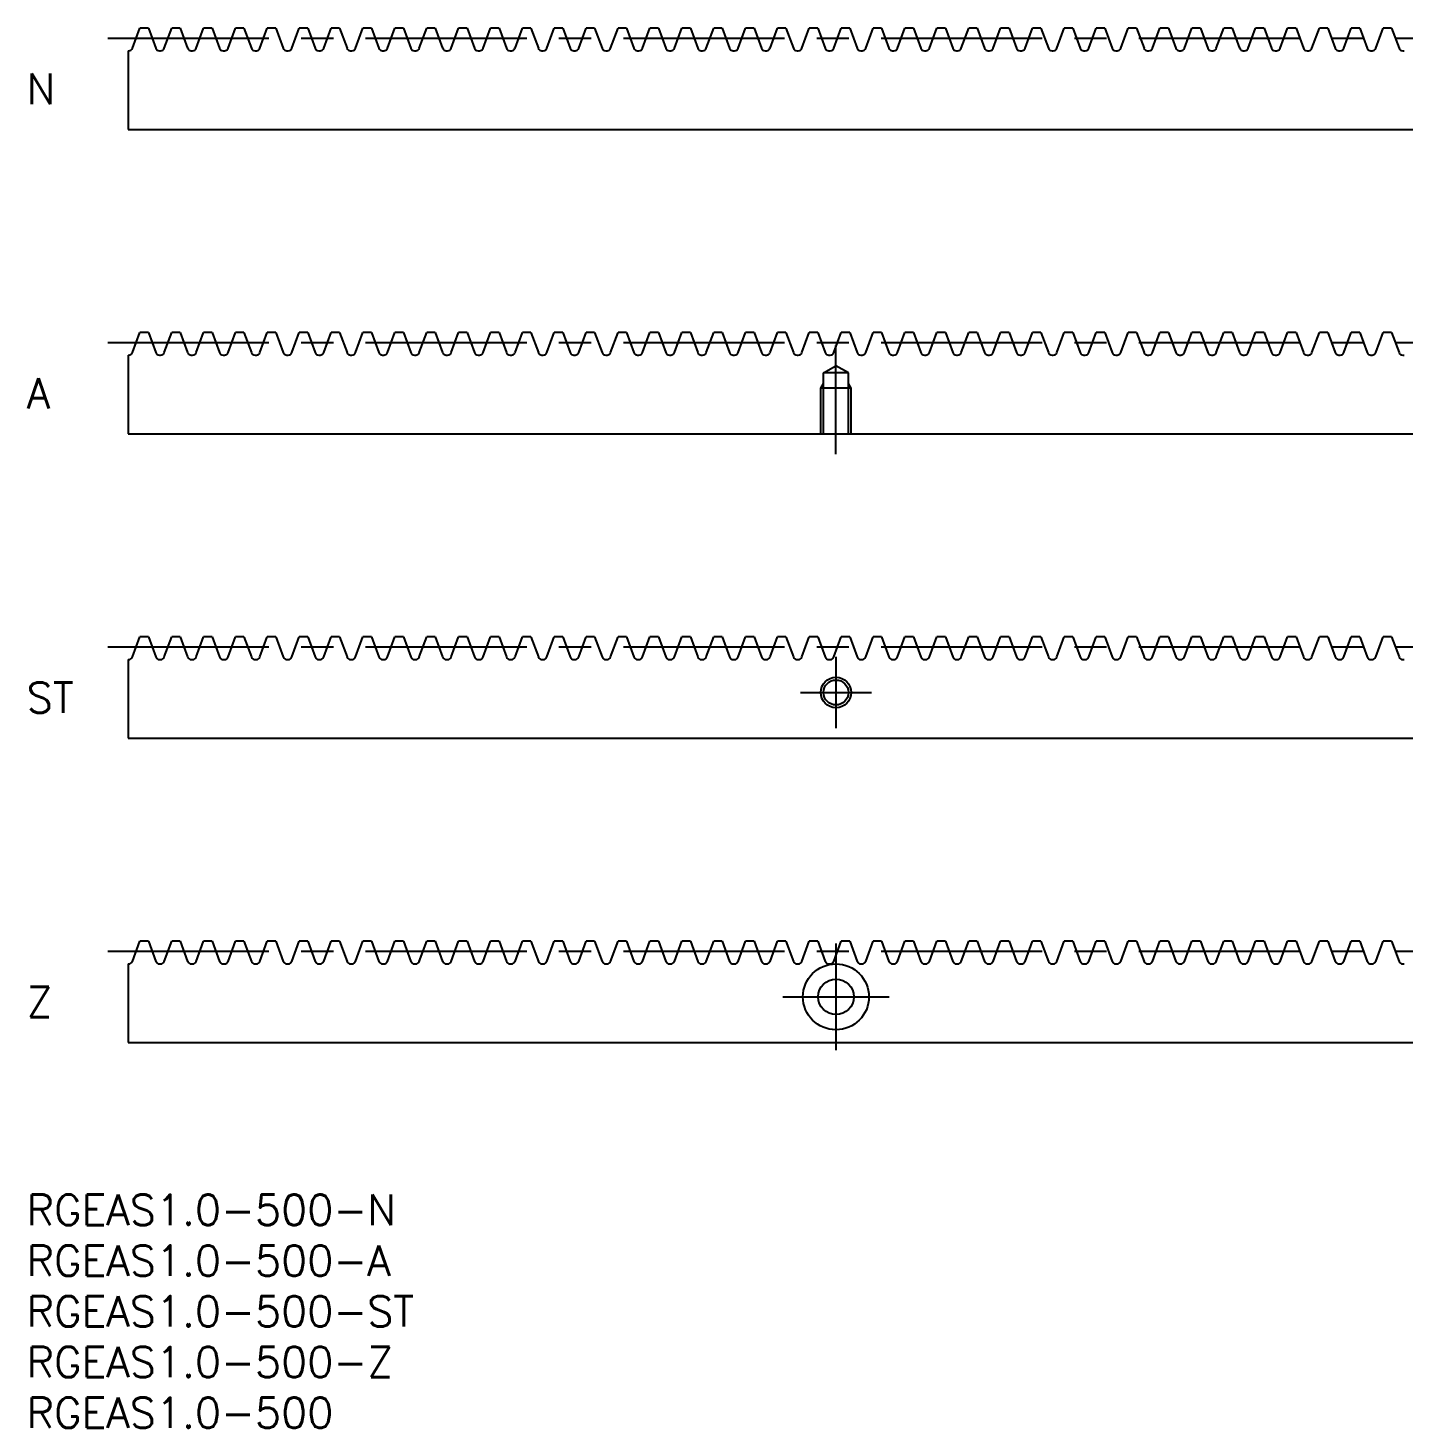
# Model space of a CAD drawing. Extents: x 0 to 537, y -23 to 115.
# Drawn here: x 0.1 to 135.7, y -23 to 115 of the extents above; entities that cross this region are included whole.
import ezdxf

# ---------------------------------------------------------------- set-up
doc = ezdxf.new("R2010")
doc.units = 0
doc.header["$LTSCALE"] = 0.5
doc.linetypes.add('CENTER', pattern=[50.8, 31.75, -6.35, 6.35, -6.35])
doc.linetypes.add('DASHED', pattern=[19.05, 12.7, -6.35])
for name, color, linetype in [('MSM_CENTER', 1, 'CENTER'), ('MSM_CONTINUOUS', 7, 'CONTINUOUS'), ('MSM_DASHED', 4, 'DASHED'), ('MSM_NARROW', 5, 'CONTINUOUS'), ('MSM_PART_NUMBER', 7, 'CONTINUOUS')]:
    doc.layers.add(name, color=color, linetype=linetype)
doc.styles.get("Standard").update_dxf_attribs({"font": 'txt.shx', "height": 3, "bigfont": 'bigfont.shx'})

# ---------------------------------------------------------------- blocks, each defined once
blk = doc.blocks.new('*U2')
at = {"layer": 'MSM_PART_NUMBER'}
blk.add_text('RGEAS1.0-500-N', height=3, dxfattribs=at).set_placement((0, -3))
blk = doc.blocks.new('*U3')
at = {"layer": 'MSM_PART_NUMBER'}
blk.add_text('RGEAS1.0-500-A', height=3, dxfattribs=at).set_placement((0, -8))
blk = doc.blocks.new('*U5')
at = {"layer": 'MSM_PART_NUMBER'}
blk.add_text('Z', height=3, dxfattribs=at).set_placement((0, 17.5))
blk = doc.blocks.new('*U6')
at = {"layer": 'MSM_PART_NUMBER'}
blk.add_text('ST', height=3, dxfattribs=at).set_placement((0, 47.5))
blk = doc.blocks.new('*U7')
at = {"layer": 'MSM_PART_NUMBER'}
blk.add_text('A', height=3, dxfattribs=at).set_placement((0, 77.5))
blk = doc.blocks.new('*U8')
at = {"layer": 'MSM_PART_NUMBER'}
blk.add_text('N', height=3, dxfattribs=at).set_placement((0, 107.5))
blk = doc.blocks.new('*U9')
at = {"layer": 'MSM_PART_NUMBER'}
blk.add_text('RGEAS1.0-500-ST', height=3, dxfattribs=at).set_placement((0, -13))
blk = doc.blocks.new('*U10')
at = {"layer": 'MSM_PART_NUMBER'}
blk.add_text('RGEAS1.0-500-Z', height=3, dxfattribs=at).set_placement((0, -18))
blk = doc.blocks.new('*U11')
at = {"layer": 'MSM_PART_NUMBER'}
blk.add_text('RGEAS1.0-500', height=3, dxfattribs=at).set_placement((0, -23))

msp = doc.modelspace()

# ---------------------------------------------------------------- linework, layer by layer
at = {"layer": 'MSM_CENTER'}
for p, q in [((8, 114), (511.51, 114)), ((8, 84), (511.51, 84)), ((79.75, 73), (79.75, 83.71)), ((8, 54), (511.51, 54)), ((79.75, 53), (79.75, 46)), ((76.25, 49.5), (83.25, 49.5)), ((8, 24), (511.51, 24)), ((79.75, 24.75), (79.75, 14.25)), ((74.51, 19.5), (85, 19.5))]:
    msp.add_line(p, q, dxfattribs=at)
at = {"layer": 'MSM_CONTINUOUS'}
for p, q in [((10.42, 113), (11.15, 115)), ((11.99, 115), (11.15, 115)), ((11.99, 115), (12.72, 113)), ((13.56, 113), (14.29, 115)), ((15.13, 115), (14.29, 115)), ((15.13, 115), (15.86, 113)), ((16.7, 113), (17.43, 115)), ((18.27, 115), (17.43, 115)), ((18.27, 115), (19, 113)), ((19.84, 113), (20.57, 115)), ((21.41, 115), (20.57, 115)), ((21.41, 115), (22.14, 113)), ((22.99, 113), (23.71, 115)), ((24.56, 115), (23.71, 115)), ((24.56, 115), (25.28, 113)), ((26.13, 113), (26.86, 115)), ((27.7, 115), (26.86, 115)), ((27.7, 115), (28.43, 113)), ((29.27, 113), (30, 115)), ((30.84, 115), (30, 115)), ((30.84, 115), (31.57, 113)), ((32.41, 113), (33.14, 115)), ((33.98, 115), (33.14, 115)), ((33.98, 115), (34.71, 113)), ((35.55, 113), (36.28, 115)), ((37.12, 115), (36.28, 115)), ((37.12, 115), (37.85, 113)), ((38.69, 113), (39.42, 115)), ((40.26, 115), (39.42, 115)), ((40.26, 115), (40.99, 113)), ((41.84, 113), (42.56, 115)), ((43.41, 115), (42.56, 115)), ((43.41, 115), (44.13, 113)), ((44.98, 113), (45.7, 115)), ((46.55, 115), (45.7, 115)), ((46.55, 115), (47.28, 113)), ((48.12, 113), (48.85, 115)), ((49.69, 115), (48.85, 115)), ((49.69, 115), (50.42, 113)), ((51.26, 113), (51.99, 115)), ((52.83, 115), (51.99, 115)), ((52.83, 115), (53.56, 113)), ((54.4, 113), (55.13, 115)), ((55.97, 115), (55.13, 115)), ((55.97, 115), (56.7, 113)), ((57.54, 113), (58.27, 115)), ((59.11, 115), (58.27, 115)), ((59.11, 115), (59.84, 113)), ((60.68, 113), (61.41, 115)), ((62.26, 115), (61.41, 115)), ((62.26, 115), (62.98, 113)), ((63.83, 113), (64.55, 115)), ((65.4, 115), (64.55, 115)), ((65.4, 115), (66.13, 113)), ((66.97, 113), (67.7, 115)), ((68.54, 115), (67.7, 115)), ((68.54, 115), (69.27, 113)), ((70.11, 113), (70.84, 115)), ((71.68, 115), (70.84, 115)), ((71.68, 115), (72.41, 113)), ((73.25, 113), (73.98, 115)), ((74.82, 115), (73.98, 115)), ((74.82, 115), (75.55, 113)), ((76.39, 113), (77.12, 115)), ((77.96, 115), (77.12, 115)), ((77.96, 115), (78.69, 113)), ((79.53, 113), (80.26, 115)), ((81.11, 115), (80.26, 115)), ((81.11, 115), (81.83, 113)), ((82.68, 113), (83.4, 115)), ((84.25, 115), (83.4, 115)), ((84.25, 115), (84.97, 113)), ((85.82, 113), (86.55, 115)), ((87.39, 115), (86.55, 115)), ((87.39, 115), (88.12, 113)), ((88.96, 113), (89.69, 115)), ((90.53, 115), (89.69, 115)), ((90.53, 115), (91.26, 113)), ((92.1, 113), (92.83, 115)), ((93.67, 115), (92.83, 115)), ((93.67, 115), (94.4, 113)), ((95.24, 113), (95.97, 115)), ((96.81, 115), (95.97, 115)), ((96.81, 115), (97.54, 113)), ((98.38, 113), (99.11, 115)), ((99.95, 115), (99.11, 115)), ((99.95, 115), (100.68, 113)), ((101.53, 113), (102.25, 115)), ((103.1, 115), (102.25, 115)), ((103.1, 115), (103.82, 113)), ((104.67, 113), (105.4, 115)), ((106.24, 115), (105.4, 115)), ((106.24, 115), (106.97, 113)), ((107.81, 113), (108.54, 115)), ((109.38, 115), (108.54, 115)), ((109.38, 115), (110.11, 113)), ((110.95, 113), (111.68, 115)), ((112.52, 115), (111.68, 115)), ((112.52, 115), (113.25, 113)), ((114.09, 113), (114.82, 115)), ((115.66, 115), (114.82, 115)), ((115.66, 115), (116.39, 113)), ((117.23, 113), (117.96, 115)), ((118.8, 115), (117.96, 115)), ((118.8, 115), (119.53, 113)), ((120.38, 113), (121.1, 115)), ((121.95, 115), (121.1, 115)), ((121.95, 115), (122.67, 113)), ((123.52, 113), (124.24, 115)), ((125.09, 115), (124.24, 115)), ((125.09, 115), (125.82, 113)), ((126.66, 113), (127.39, 115)), ((128.23, 115), (127.39, 115)), ((128.23, 115), (128.96, 113)), ((129.8, 113), (130.53, 115)), ((131.37, 115), (130.53, 115)), ((131.37, 115), (132.1, 113)), ((132.94, 113), (133.67, 115)), ((134.51, 115), (133.67, 115)), ((134.51, 115), (135.24, 113)), ((10, 112.75), (10.06, 112.75)), ((10, 112.75), (10, 105)), ((13.08, 112.75), (13.2, 112.75)), ((16.22, 112.75), (16.35, 112.75)), ((19.36, 112.75), (19.49, 112.75)), ((22.5, 112.75), (22.63, 112.75)), ((25.64, 112.75), (25.77, 112.75)), ((28.78, 112.75), (28.91, 112.75)), ((31.92, 112.75), (32.05, 112.75)), ((35.07, 112.75), (35.19, 112.75)), ((38.21, 112.75), (38.34, 112.75)), ((41.35, 112.75), (41.48, 112.75)), ((44.49, 112.75), (44.62, 112.75)), ((47.63, 112.75), (47.76, 112.75)), ((50.77, 112.75), (50.9, 112.75)), ((53.92, 112.75), (54.04, 112.75)), ((57.06, 112.75), (57.19, 112.75)), ((60.2, 112.75), (60.33, 112.75)), ((63.34, 112.75), (63.47, 112.75)), ((66.48, 112.75), (66.61, 112.75)), ((69.62, 112.75), (69.75, 112.75)), ((72.77, 112.75), (72.89, 112.75)), ((75.91, 112.75), (76.04, 112.75)), ((79.05, 112.75), (79.18, 112.75)), ((82.19, 112.75), (82.32, 112.75)), ((85.33, 112.75), (85.46, 112.75)), ((88.47, 112.75), (88.6, 112.75)), ((91.62, 112.75), (91.74, 112.75)), ((94.76, 112.75), (94.89, 112.75)), ((97.9, 112.75), (98.03, 112.75)), ((101.04, 112.75), (101.17, 112.75)), ((104.18, 112.75), (104.31, 112.75)), ((107.32, 112.75), (107.45, 112.75)), ((110.46, 112.75), (110.59, 112.75)), ((113.61, 112.75), (113.73, 112.75)), ((116.75, 112.75), (116.88, 112.75)), ((119.89, 112.75), (120.02, 112.75)), ((123.03, 112.75), (123.16, 112.75)), ((126.17, 112.75), (126.3, 112.75)), ((129.31, 112.75), (129.44, 112.75)), ((132.46, 112.75), (132.58, 112.75)), ((135.6, 112.75), (135.73, 112.75)), ((10, 105), (509.51, 105)), ((10.42, 83), (11.15, 85)), ((11.99, 85), (11.15, 85)), ((11.99, 85), (12.72, 83)), ((13.56, 83), (14.29, 85)), ((15.13, 85), (14.29, 85)), ((15.13, 85), (15.86, 83)), ((16.7, 83), (17.43, 85)), ((18.27, 85), (17.43, 85)), ((18.27, 85), (19, 83)), ((19.84, 83), (20.57, 85)), ((21.41, 85), (20.57, 85)), ((21.41, 85), (22.14, 83)), ((22.99, 83), (23.71, 85)), ((24.56, 85), (23.71, 85)), ((24.56, 85), (25.28, 83)), ((26.13, 83), (26.86, 85)), ((27.7, 85), (26.86, 85)), ((27.7, 85), (28.43, 83)), ((29.27, 83), (30, 85)), ((30.84, 85), (30, 85)), ((30.84, 85), (31.57, 83)), ((32.41, 83), (33.14, 85)), ((33.98, 85), (33.14, 85)), ((33.98, 85), (34.71, 83)), ((35.55, 83), (36.28, 85)), ((37.12, 85), (36.28, 85)), ((37.12, 85), (37.85, 83)), ((38.69, 83), (39.42, 85)), ((40.26, 85), (39.42, 85)), ((40.26, 85), (40.99, 83)), ((41.84, 83), (42.56, 85)), ((43.41, 85), (42.56, 85)), ((43.41, 85), (44.13, 83)), ((44.98, 83), (45.7, 85)), ((46.55, 85), (45.7, 85)), ((46.55, 85), (47.28, 83)), ((48.12, 83), (48.85, 85)), ((49.69, 85), (48.85, 85)), ((49.69, 85), (50.42, 83)), ((51.26, 83), (51.99, 85)), ((52.83, 85), (51.99, 85)), ((52.83, 85), (53.56, 83)), ((54.4, 83), (55.13, 85)), ((55.97, 85), (55.13, 85)), ((55.97, 85), (56.7, 83)), ((57.54, 83), (58.27, 85)), ((59.11, 85), (58.27, 85)), ((59.11, 85), (59.84, 83)), ((60.68, 83), (61.41, 85)), ((62.26, 85), (61.41, 85)), ((62.26, 85), (62.98, 83)), ((63.83, 83), (64.55, 85)), ((65.4, 85), (64.55, 85)), ((65.4, 85), (66.13, 83)), ((66.97, 83), (67.7, 85)), ((68.54, 85), (67.7, 85)), ((68.54, 85), (69.27, 83)), ((70.11, 83), (70.84, 85)), ((71.68, 85), (70.84, 85)), ((71.68, 85), (72.41, 83)), ((73.25, 83), (73.98, 85)), ((74.82, 85), (73.98, 85)), ((74.82, 85), (75.55, 83)), ((76.39, 83), (77.12, 85)), ((77.96, 85), (77.12, 85)), ((77.96, 85), (78.69, 83)), ((79.53, 83), (80.26, 85)), ((81.11, 85), (80.26, 85)), ((81.11, 85), (81.83, 83)), ((82.68, 83), (83.4, 85)), ((84.25, 85), (83.4, 85)), ((84.25, 85), (84.97, 83)), ((85.82, 83), (86.55, 85)), ((87.39, 85), (86.55, 85)), ((87.39, 85), (88.12, 83)), ((88.96, 83), (89.69, 85)), ((90.53, 85), (89.69, 85)), ((90.53, 85), (91.26, 83)), ((92.1, 83), (92.83, 85)), ((93.67, 85), (92.83, 85)), ((93.67, 85), (94.4, 83)), ((95.24, 83), (95.97, 85)), ((96.81, 85), (95.97, 85)), ((96.81, 85), (97.54, 83)), ((98.38, 83), (99.11, 85)), ((99.95, 85), (99.11, 85)), ((99.95, 85), (100.68, 83)), ((101.53, 83), (102.25, 85)), ((103.1, 85), (102.25, 85)), ((103.1, 85), (103.82, 83)), ((104.67, 83), (105.4, 85)), ((106.24, 85), (105.4, 85)), ((106.24, 85), (106.97, 83)), ((107.81, 83), (108.54, 85)), ((109.38, 85), (108.54, 85)), ((109.38, 85), (110.11, 83)), ((110.95, 83), (111.68, 85)), ((112.52, 85), (111.68, 85)), ((112.52, 85), (113.25, 83)), ((114.09, 83), (114.82, 85)), ((115.66, 85), (114.82, 85)), ((115.66, 85), (116.39, 83)), ((117.23, 83), (117.96, 85)), ((118.8, 85), (117.96, 85)), ((118.8, 85), (119.53, 83)), ((120.38, 83), (121.1, 85)), ((121.95, 85), (121.1, 85)), ((121.95, 85), (122.67, 83)), ((123.52, 83), (124.24, 85)), ((125.09, 85), (124.24, 85)), ((125.09, 85), (125.82, 83)), ((126.66, 83), (127.39, 85)), ((128.23, 85), (127.39, 85)), ((128.23, 85), (128.96, 83)), ((129.8, 83), (130.53, 85)), ((131.37, 85), (130.53, 85)), ((131.37, 85), (132.1, 83)), ((132.94, 83), (133.67, 85)), ((134.51, 85), (133.67, 85)), ((134.51, 85), (135.24, 83)), ((10, 82.75), (10.06, 82.75)), ((10, 82.75), (10, 75)), ((13.08, 82.75), (13.2, 82.75)), ((16.22, 82.75), (16.35, 82.75)), ((19.36, 82.75), (19.49, 82.75)), ((22.5, 82.75), (22.63, 82.75)), ((25.64, 82.75), (25.77, 82.75)), ((28.78, 82.75), (28.91, 82.75)), ((31.92, 82.75), (32.05, 82.75)), ((35.07, 82.75), (35.19, 82.75)), ((38.21, 82.75), (38.34, 82.75)), ((41.35, 82.75), (41.48, 82.75)), ((44.49, 82.75), (44.62, 82.75)), ((47.63, 82.75), (47.76, 82.75)), ((50.77, 82.75), (50.9, 82.75)), ((53.92, 82.75), (54.04, 82.75)), ((57.06, 82.75), (57.19, 82.75)), ((60.2, 82.75), (60.33, 82.75)), ((63.34, 82.75), (63.47, 82.75)), ((66.48, 82.75), (66.61, 82.75)), ((69.62, 82.75), (69.75, 82.75)), ((72.77, 82.75), (72.89, 82.75)), ((75.91, 82.75), (76.04, 82.75)), ((79.05, 82.75), (79.18, 82.75)), ((82.19, 82.75), (82.32, 82.75)), ((85.33, 82.75), (85.46, 82.75)), ((88.47, 82.75), (88.6, 82.75)), ((91.62, 82.75), (91.74, 82.75)), ((94.76, 82.75), (94.89, 82.75)), ((97.9, 82.75), (98.03, 82.75)), ((101.04, 82.75), (101.17, 82.75)), ((104.18, 82.75), (104.31, 82.75)), ((107.32, 82.75), (107.45, 82.75)), ((110.46, 82.75), (110.59, 82.75)), ((113.61, 82.75), (113.73, 82.75)), ((116.75, 82.75), (116.88, 82.75)), ((119.89, 82.75), (120.02, 82.75)), ((123.03, 82.75), (123.16, 82.75)), ((126.17, 82.75), (126.3, 82.75)), ((129.31, 82.75), (129.44, 82.75)), ((132.46, 82.75), (132.58, 82.75)), ((135.6, 82.75), (135.73, 82.75)), ((10, 75), (509.51, 75)), ((10.42, 53), (11.15, 55)), ((11.99, 55), (11.15, 55)), ((11.99, 55), (12.72, 53)), ((13.56, 53), (14.29, 55)), ((15.13, 55), (14.29, 55)), ((15.13, 55), (15.86, 53)), ((16.7, 53), (17.43, 55)), ((18.27, 55), (17.43, 55)), ((18.27, 55), (19, 53)), ((19.84, 53), (20.57, 55)), ((21.41, 55), (20.57, 55)), ((21.41, 55), (22.14, 53)), ((22.99, 53), (23.71, 55)), ((24.56, 55), (23.71, 55)), ((24.56, 55), (25.28, 53)), ((26.13, 53), (26.86, 55)), ((27.7, 55), (26.86, 55)), ((27.7, 55), (28.43, 53)), ((29.27, 53), (30, 55)), ((30.84, 55), (30, 55)), ((30.84, 55), (31.57, 53)), ((32.41, 53), (33.14, 55)), ((33.98, 55), (33.14, 55)), ((33.98, 55), (34.71, 53)), ((35.55, 53), (36.28, 55)), ((37.12, 55), (36.28, 55)), ((37.12, 55), (37.85, 53)), ((38.69, 53), (39.42, 55)), ((40.26, 55), (39.42, 55)), ((40.26, 55), (40.99, 53)), ((41.84, 53), (42.56, 55)), ((43.41, 55), (42.56, 55)), ((43.41, 55), (44.13, 53)), ((44.98, 53), (45.7, 55)), ((46.55, 55), (45.7, 55)), ((46.55, 55), (47.28, 53)), ((48.12, 53), (48.85, 55)), ((49.69, 55), (48.85, 55)), ((49.69, 55), (50.42, 53)), ((51.26, 53), (51.99, 55)), ((52.83, 55), (51.99, 55)), ((52.83, 55), (53.56, 53)), ((54.4, 53), (55.13, 55)), ((55.97, 55), (55.13, 55)), ((55.97, 55), (56.7, 53)), ((57.54, 53), (58.27, 55)), ((59.11, 55), (58.27, 55)), ((59.11, 55), (59.84, 53)), ((60.68, 53), (61.41, 55)), ((62.26, 55), (61.41, 55)), ((62.26, 55), (62.98, 53)), ((63.83, 53), (64.55, 55)), ((65.4, 55), (64.55, 55)), ((65.4, 55), (66.13, 53)), ((66.97, 53), (67.7, 55)), ((68.54, 55), (67.7, 55)), ((68.54, 55), (69.27, 53)), ((70.11, 53), (70.84, 55)), ((71.68, 55), (70.84, 55)), ((71.68, 55), (72.41, 53)), ((73.25, 53), (73.98, 55)), ((74.82, 55), (73.98, 55)), ((74.82, 55), (75.55, 53)), ((76.39, 53), (77.12, 55)), ((77.96, 55), (77.12, 55)), ((77.96, 55), (78.69, 53)), ((79.53, 53), (80.26, 55)), ((81.11, 55), (80.26, 55)), ((81.11, 55), (81.83, 53)), ((82.68, 53), (83.4, 55)), ((84.25, 55), (83.4, 55)), ((84.25, 55), (84.97, 53)), ((85.82, 53), (86.55, 55)), ((87.39, 55), (86.55, 55)), ((87.39, 55), (88.12, 53)), ((88.96, 53), (89.69, 55)), ((90.53, 55), (89.69, 55)), ((90.53, 55), (91.26, 53)), ((92.1, 53), (92.83, 55)), ((93.67, 55), (92.83, 55)), ((93.67, 55), (94.4, 53)), ((95.24, 53), (95.97, 55)), ((96.81, 55), (95.97, 55)), ((96.81, 55), (97.54, 53)), ((98.38, 53), (99.11, 55)), ((99.95, 55), (99.11, 55)), ((99.95, 55), (100.68, 53)), ((101.53, 53), (102.25, 55)), ((103.1, 55), (102.25, 55)), ((103.1, 55), (103.82, 53)), ((104.67, 53), (105.4, 55)), ((106.24, 55), (105.4, 55)), ((106.24, 55), (106.97, 53)), ((107.81, 53), (108.54, 55)), ((109.38, 55), (108.54, 55)), ((109.38, 55), (110.11, 53)), ((110.95, 53), (111.68, 55)), ((112.52, 55), (111.68, 55)), ((112.52, 55), (113.25, 53)), ((114.09, 53), (114.82, 55)), ((115.66, 55), (114.82, 55)), ((115.66, 55), (116.39, 53)), ((117.23, 53), (117.96, 55)), ((118.8, 55), (117.96, 55)), ((118.8, 55), (119.53, 53)), ((120.38, 53), (121.1, 55)), ((121.95, 55), (121.1, 55)), ((121.95, 55), (122.67, 53)), ((123.52, 53), (124.24, 55)), ((125.09, 55), (124.24, 55)), ((125.09, 55), (125.82, 53)), ((126.66, 53), (127.39, 55)), ((128.23, 55), (127.39, 55)), ((128.23, 55), (128.96, 53)), ((129.8, 53), (130.53, 55)), ((131.37, 55), (130.53, 55)), ((131.37, 55), (132.1, 53)), ((132.94, 53), (133.67, 55)), ((134.51, 55), (133.67, 55)), ((134.51, 55), (135.24, 53)), ((10, 52.75), (10.06, 52.75)), ((10, 52.75), (10, 45)), ((13.08, 52.75), (13.2, 52.75)), ((16.22, 52.75), (16.35, 52.75)), ((19.36, 52.75), (19.49, 52.75)), ((22.5, 52.75), (22.63, 52.75)), ((25.64, 52.75), (25.77, 52.75)), ((28.78, 52.75), (28.91, 52.75)), ((31.92, 52.75), (32.05, 52.75)), ((35.07, 52.75), (35.19, 52.75)), ((38.21, 52.75), (38.34, 52.75)), ((41.35, 52.75), (41.48, 52.75)), ((44.49, 52.75), (44.62, 52.75)), ((47.63, 52.75), (47.76, 52.75)), ((50.77, 52.75), (50.9, 52.75)), ((53.92, 52.75), (54.04, 52.75)), ((57.06, 52.75), (57.19, 52.75)), ((60.2, 52.75), (60.33, 52.75)), ((63.34, 52.75), (63.47, 52.75)), ((66.48, 52.75), (66.61, 52.75)), ((69.62, 52.75), (69.75, 52.75)), ((72.77, 52.75), (72.89, 52.75)), ((75.91, 52.75), (76.04, 52.75)), ((79.05, 52.75), (79.18, 52.75)), ((82.19, 52.75), (82.32, 52.75)), ((85.33, 52.75), (85.46, 52.75)), ((88.47, 52.75), (88.6, 52.75)), ((91.62, 52.75), (91.74, 52.75)), ((94.76, 52.75), (94.89, 52.75)), ((97.9, 52.75), (98.03, 52.75)), ((101.04, 52.75), (101.17, 52.75)), ((104.18, 52.75), (104.31, 52.75)), ((107.32, 52.75), (107.45, 52.75)), ((110.46, 52.75), (110.59, 52.75)), ((113.61, 52.75), (113.73, 52.75)), ((116.75, 52.75), (116.88, 52.75)), ((119.89, 52.75), (120.02, 52.75)), ((123.03, 52.75), (123.16, 52.75)), ((126.17, 52.75), (126.3, 52.75)), ((129.31, 52.75), (129.44, 52.75)), ((132.46, 52.75), (132.58, 52.75)), ((135.6, 52.75), (135.73, 52.75)), ((10, 45), (509.51, 45)), ((10.42, 23), (11.15, 25)), ((11.99, 25), (11.15, 25)), ((11.99, 25), (12.72, 23)), ((13.56, 23), (14.29, 25)), ((15.13, 25), (14.29, 25)), ((15.13, 25), (15.86, 23)), ((16.7, 23), (17.43, 25)), ((18.27, 25), (17.43, 25)), ((18.27, 25), (19, 23)), ((19.84, 23), (20.57, 25)), ((21.41, 25), (20.57, 25)), ((21.41, 25), (22.14, 23)), ((22.99, 23), (23.71, 25)), ((24.56, 25), (23.71, 25)), ((24.56, 25), (25.28, 23)), ((26.13, 23), (26.86, 25)), ((27.7, 25), (26.86, 25)), ((27.7, 25), (28.43, 23)), ((29.27, 23), (30, 25)), ((30.84, 25), (30, 25)), ((30.84, 25), (31.57, 23)), ((32.41, 23), (33.14, 25)), ((33.98, 25), (33.14, 25)), ((33.98, 25), (34.71, 23)), ((35.55, 23), (36.28, 25)), ((37.12, 25), (36.28, 25)), ((37.12, 25), (37.85, 23)), ((38.69, 23), (39.42, 25)), ((40.26, 25), (39.42, 25)), ((40.26, 25), (40.99, 23)), ((41.84, 23), (42.56, 25)), ((43.41, 25), (42.56, 25)), ((43.41, 25), (44.13, 23)), ((44.98, 23), (45.7, 25)), ((46.55, 25), (45.7, 25)), ((46.55, 25), (47.28, 23)), ((48.12, 23), (48.85, 25)), ((49.69, 25), (48.85, 25)), ((49.69, 25), (50.42, 23)), ((51.26, 23), (51.99, 25)), ((52.83, 25), (51.99, 25)), ((52.83, 25), (53.56, 23)), ((54.4, 23), (55.13, 25)), ((55.97, 25), (55.13, 25)), ((55.97, 25), (56.7, 23)), ((57.54, 23), (58.27, 25)), ((59.11, 25), (58.27, 25)), ((59.11, 25), (59.84, 23)), ((60.68, 23), (61.41, 25)), ((62.26, 25), (61.41, 25)), ((62.26, 25), (62.98, 23)), ((63.83, 23), (64.55, 25)), ((65.4, 25), (64.55, 25)), ((65.4, 25), (66.13, 23)), ((66.97, 23), (67.7, 25)), ((68.54, 25), (67.7, 25)), ((68.54, 25), (69.27, 23)), ((70.11, 23), (70.84, 25)), ((71.68, 25), (70.84, 25)), ((71.68, 25), (72.41, 23)), ((73.25, 23), (73.98, 25)), ((74.82, 25), (73.98, 25)), ((74.82, 25), (75.55, 23)), ((76.39, 23), (77.12, 25)), ((77.96, 25), (77.12, 25)), ((77.96, 25), (78.69, 23)), ((79.53, 23), (80.26, 25)), ((81.11, 25), (80.26, 25)), ((81.11, 25), (81.83, 23)), ((82.68, 23), (83.4, 25)), ((84.25, 25), (83.4, 25)), ((84.25, 25), (84.97, 23)), ((85.82, 23), (86.55, 25)), ((87.39, 25), (86.55, 25)), ((87.39, 25), (88.12, 23)), ((88.96, 23), (89.69, 25)), ((90.53, 25), (89.69, 25)), ((90.53, 25), (91.26, 23)), ((92.1, 23), (92.83, 25)), ((93.67, 25), (92.83, 25)), ((93.67, 25), (94.4, 23)), ((95.24, 23), (95.97, 25)), ((96.81, 25), (95.97, 25)), ((96.81, 25), (97.54, 23)), ((98.38, 23), (99.11, 25)), ((99.95, 25), (99.11, 25)), ((99.95, 25), (100.68, 23)), ((101.53, 23), (102.25, 25)), ((103.1, 25), (102.25, 25)), ((103.1, 25), (103.82, 23)), ((104.67, 23), (105.4, 25)), ((106.24, 25), (105.4, 25)), ((106.24, 25), (106.97, 23)), ((107.81, 23), (108.54, 25)), ((109.38, 25), (108.54, 25)), ((109.38, 25), (110.11, 23)), ((110.95, 23), (111.68, 25)), ((112.52, 25), (111.68, 25)), ((112.52, 25), (113.25, 23)), ((114.09, 23), (114.82, 25)), ((115.66, 25), (114.82, 25)), ((115.66, 25), (116.39, 23)), ((117.23, 23), (117.96, 25)), ((118.8, 25), (117.96, 25)), ((118.8, 25), (119.53, 23)), ((120.38, 23), (121.1, 25)), ((121.95, 25), (121.1, 25)), ((121.95, 25), (122.67, 23)), ((123.52, 23), (124.24, 25)), ((125.09, 25), (124.24, 25)), ((125.09, 25), (125.82, 23)), ((126.66, 23), (127.39, 25)), ((128.23, 25), (127.39, 25)), ((128.23, 25), (128.96, 23)), ((129.8, 23), (130.53, 25)), ((131.37, 25), (130.53, 25)), ((131.37, 25), (132.1, 23)), ((132.94, 23), (133.67, 25)), ((134.51, 25), (133.67, 25)), ((134.51, 25), (135.24, 23)), ((10, 22.75), (10.06, 22.75)), ((10, 22.75), (10, 15)), ((13.08, 22.75), (13.2, 22.75)), ((16.22, 22.75), (16.35, 22.75)), ((19.36, 22.75), (19.49, 22.75)), ((22.5, 22.75), (22.63, 22.75)), ((25.64, 22.75), (25.77, 22.75)), ((28.78, 22.75), (28.91, 22.75)), ((31.92, 22.75), (32.05, 22.75)), ((35.07, 22.75), (35.19, 22.75)), ((38.21, 22.75), (38.34, 22.75)), ((41.35, 22.75), (41.48, 22.75)), ((44.49, 22.75), (44.62, 22.75)), ((47.63, 22.75), (47.76, 22.75)), ((50.77, 22.75), (50.9, 22.75)), ((53.92, 22.75), (54.04, 22.75)), ((57.06, 22.75), (57.19, 22.75)), ((60.2, 22.75), (60.33, 22.75)), ((63.34, 22.75), (63.47, 22.75)), ((66.48, 22.75), (66.61, 22.75)), ((69.62, 22.75), (69.75, 22.75)), ((72.77, 22.75), (72.89, 22.75)), ((75.91, 22.75), (76.04, 22.75)), ((79.05, 22.75), (79.18, 22.75)), ((82.19, 22.75), (82.32, 22.75)), ((85.33, 22.75), (85.46, 22.75)), ((88.47, 22.75), (88.6, 22.75)), ((91.62, 22.75), (91.74, 22.75)), ((94.76, 22.75), (94.89, 22.75)), ((97.9, 22.75), (98.03, 22.75)), ((101.04, 22.75), (101.17, 22.75)), ((104.18, 22.75), (104.31, 22.75)), ((107.32, 22.75), (107.45, 22.75)), ((110.46, 22.75), (110.59, 22.75)), ((113.61, 22.75), (113.73, 22.75)), ((116.75, 22.75), (116.88, 22.75)), ((119.89, 22.75), (120.02, 22.75)), ((123.03, 22.75), (123.16, 22.75)), ((126.17, 22.75), (126.3, 22.75)), ((129.31, 22.75), (129.44, 22.75)), ((132.46, 22.75), (132.58, 22.75)), ((135.6, 22.75), (135.73, 22.75)), ((10, 15), (509.51, 15))]:
    msp.add_line(p, q, dxfattribs=at)
for centre, radius in [((79.75, 49.5), 1.23), ((79.75, 19.5), 3.25), ((79.75, 19.5), 1.75)]:
    msp.add_circle(centre, radius, dxfattribs=at)
for centre, start, end in [((10.06, 113.13), 270, 340), ((13.08, 113.13), 200, 270), ((13.2, 113.13), 270, 340), ((16.22, 113.13), 200, 270), ((16.35, 113.13), 270, 340), ((19.36, 113.13), 200, 270), ((19.49, 113.13), 270, 340), ((22.5, 113.13), 200, 270), ((22.63, 113.13), 270, 340), ((25.64, 113.13), 200, 270), ((25.77, 113.13), 270, 340), ((28.78, 113.13), 200, 270), ((28.91, 113.13), 270, 340), ((31.92, 113.13), 200, 270), ((32.05, 113.13), 270, 340), ((35.07, 113.13), 200, 270), ((35.19, 113.13), 270, 340), ((38.21, 113.13), 200, 270), ((38.34, 113.13), 270, 340), ((41.35, 113.13), 200, 270), ((41.48, 113.13), 270, 340), ((44.49, 113.13), 200, 270), ((44.62, 113.13), 270, 340), ((47.63, 113.13), 200, 270), ((47.76, 113.13), 270, 340), ((50.77, 113.13), 200, 270), ((50.9, 113.13), 270, 340), ((53.92, 113.13), 200, 270), ((54.04, 113.13), 270, 340), ((57.06, 113.13), 200, 270), ((57.19, 113.13), 270, 340), ((60.2, 113.13), 200, 270), ((60.33, 113.13), 270, 340), ((63.34, 113.13), 200, 270), ((63.47, 113.13), 270, 340), ((66.48, 113.13), 200, 270), ((66.61, 113.13), 270, 340), ((69.62, 113.13), 200, 270), ((69.75, 113.13), 270, 340), ((72.77, 113.13), 200, 270), ((72.89, 113.13), 270, 340), ((75.91, 113.13), 200, 270), ((76.04, 113.13), 270, 340), ((79.05, 113.13), 200, 270), ((79.18, 113.13), 270, 340), ((82.19, 113.13), 200, 270), ((82.32, 113.13), 270, 340), ((85.33, 113.13), 200, 270), ((85.46, 113.13), 270, 340), ((88.47, 113.13), 200, 270), ((88.6, 113.13), 270, 340), ((91.62, 113.13), 200, 270), ((91.74, 113.13), 270, 340), ((94.76, 113.13), 200, 270), ((94.89, 113.13), 270, 340), ((97.9, 113.13), 200, 270), ((98.03, 113.13), 270, 340), ((101.04, 113.13), 200, 270), ((101.17, 113.13), 270, 340), ((104.18, 113.13), 200, 270), ((104.31, 113.13), 270, 340), ((107.32, 113.13), 200, 270), ((107.45, 113.13), 270, 340), ((110.46, 113.13), 200, 270), ((110.59, 113.13), 270, 340), ((113.61, 113.13), 200, 270), ((113.73, 113.13), 270, 340), ((116.75, 113.13), 200, 270), ((116.88, 113.13), 270, 340), ((119.89, 113.13), 200, 270), ((120.02, 113.13), 270, 340), ((123.03, 113.13), 200, 270), ((123.16, 113.13), 270, 340), ((126.17, 113.13), 200, 270), ((126.3, 113.13), 270, 340), ((129.31, 113.13), 200, 270), ((129.44, 113.13), 270, 340), ((132.46, 113.13), 200, 270), ((132.58, 113.13), 270, 340), ((135.6, 113.13), 200, 270), ((10.06, 83.13), 270, 340), ((13.08, 83.13), 200, 270), ((13.2, 83.13), 270, 340), ((16.22, 83.13), 200, 270), ((16.35, 83.13), 270, 340), ((19.36, 83.13), 200, 270), ((19.49, 83.13), 270, 340), ((22.5, 83.13), 200, 270), ((22.63, 83.13), 270, 340), ((25.64, 83.13), 200, 270), ((25.77, 83.13), 270, 340), ((28.78, 83.13), 200, 270), ((28.91, 83.13), 270, 340), ((31.92, 83.13), 200, 270), ((32.05, 83.13), 270, 340), ((35.07, 83.13), 200, 270), ((35.19, 83.13), 270, 340), ((38.21, 83.13), 200, 270), ((38.34, 83.13), 270, 340), ((41.35, 83.13), 200, 270), ((41.48, 83.13), 270, 340), ((44.49, 83.13), 200, 270), ((44.62, 83.13), 270, 340), ((47.63, 83.13), 200, 270), ((47.76, 83.13), 270, 340), ((50.77, 83.13), 200, 270), ((50.9, 83.13), 270, 340), ((53.92, 83.13), 200, 270), ((54.04, 83.13), 270, 340), ((57.06, 83.13), 200, 270), ((57.19, 83.13), 270, 340), ((60.2, 83.13), 200, 270), ((60.33, 83.13), 270, 340), ((63.34, 83.13), 200, 270), ((63.47, 83.13), 270, 340), ((66.48, 83.13), 200, 270), ((66.61, 83.13), 270, 340), ((69.62, 83.13), 200, 270), ((69.75, 83.13), 270, 340), ((72.77, 83.13), 200, 270), ((72.89, 83.13), 270, 340), ((75.91, 83.13), 200, 270), ((76.04, 83.13), 270, 340), ((79.05, 83.13), 200, 270), ((79.18, 83.13), 270, 340), ((82.19, 83.13), 200, 270), ((82.32, 83.13), 270, 340), ((85.33, 83.13), 200, 270), ((85.46, 83.13), 270, 340), ((88.47, 83.13), 200, 270), ((88.6, 83.13), 270, 340), ((91.62, 83.13), 200, 270), ((91.74, 83.13), 270, 340), ((94.76, 83.13), 200, 270), ((94.89, 83.13), 270, 340), ((97.9, 83.13), 200, 270), ((98.03, 83.13), 270, 340), ((101.04, 83.13), 200, 270), ((101.17, 83.13), 270, 340), ((104.18, 83.13), 200, 270), ((104.31, 83.13), 270, 340), ((107.32, 83.13), 200, 270), ((107.45, 83.13), 270, 340), ((110.46, 83.13), 200, 270), ((110.59, 83.13), 270, 340), ((113.61, 83.13), 200, 270), ((113.73, 83.13), 270, 340), ((116.75, 83.13), 200, 270), ((116.88, 83.13), 270, 340), ((119.89, 83.13), 200, 270), ((120.02, 83.13), 270, 340), ((123.03, 83.13), 200, 270), ((123.16, 83.13), 270, 340), ((126.17, 83.13), 200, 270), ((126.3, 83.13), 270, 340), ((129.31, 83.13), 200, 270), ((129.44, 83.13), 270, 340), ((132.46, 83.13), 200, 270), ((132.58, 83.13), 270, 340), ((135.6, 83.13), 200, 270), ((10.06, 53.13), 270, 340), ((13.08, 53.13), 200, 270), ((13.2, 53.13), 270, 340), ((16.22, 53.13), 200, 270), ((16.35, 53.13), 270, 340), ((19.36, 53.13), 200, 270), ((19.49, 53.13), 270, 340), ((22.5, 53.13), 200, 270), ((22.63, 53.13), 270, 340), ((25.64, 53.13), 200, 270), ((25.77, 53.13), 270, 340), ((28.78, 53.13), 200, 270), ((28.91, 53.13), 270, 340), ((31.92, 53.13), 200, 270), ((32.05, 53.13), 270, 340), ((35.07, 53.13), 200, 270), ((35.19, 53.13), 270, 340), ((38.21, 53.13), 200, 270), ((38.34, 53.13), 270, 340), ((41.35, 53.13), 200, 270), ((41.48, 53.13), 270, 340), ((44.49, 53.13), 200, 270), ((44.62, 53.13), 270, 340), ((47.63, 53.13), 200, 270), ((47.76, 53.13), 270, 340), ((50.77, 53.13), 200, 270), ((50.9, 53.13), 270, 340), ((53.92, 53.13), 200, 270), ((54.04, 53.13), 270, 340), ((57.06, 53.13), 200, 270), ((57.19, 53.13), 270, 340), ((60.2, 53.13), 200, 270), ((60.33, 53.13), 270, 340), ((63.34, 53.13), 200, 270), ((63.47, 53.13), 270, 340), ((66.48, 53.13), 200, 270), ((66.61, 53.13), 270, 340), ((69.62, 53.13), 200, 270), ((69.75, 53.13), 270, 340), ((72.77, 53.13), 200, 270), ((72.89, 53.13), 270, 340), ((75.91, 53.13), 200, 270), ((76.04, 53.13), 270, 340), ((79.05, 53.13), 200, 270), ((79.18, 53.13), 270, 340), ((82.19, 53.13), 200, 270), ((82.32, 53.13), 270, 340), ((85.33, 53.13), 200, 270), ((85.46, 53.13), 270, 340), ((88.47, 53.13), 200, 270), ((88.6, 53.13), 270, 340), ((91.62, 53.13), 200, 270), ((91.74, 53.13), 270, 340), ((94.76, 53.13), 200, 270), ((94.89, 53.13), 270, 340), ((97.9, 53.13), 200, 270), ((98.03, 53.13), 270, 340), ((101.04, 53.13), 200, 270), ((101.17, 53.13), 270, 340), ((104.18, 53.13), 200, 270), ((104.31, 53.13), 270, 340), ((107.32, 53.13), 200, 270), ((107.45, 53.13), 270, 340), ((110.46, 53.13), 200, 270), ((110.59, 53.13), 270, 340), ((113.61, 53.13), 200, 270), ((113.73, 53.13), 270, 340), ((116.75, 53.13), 200, 270), ((116.88, 53.13), 270, 340), ((119.89, 53.13), 200, 270), ((120.02, 53.13), 270, 340), ((123.03, 53.13), 200, 270), ((123.16, 53.13), 270, 340), ((126.17, 53.13), 200, 270), ((126.3, 53.13), 270, 340), ((129.31, 53.13), 200, 270), ((129.44, 53.13), 270, 340), ((132.46, 53.13), 200, 270), ((132.58, 53.13), 270, 340), ((135.6, 53.13), 200, 270), ((10.06, 23.13), 270, 340), ((13.08, 23.13), 200, 270), ((13.2, 23.13), 270, 340), ((16.22, 23.13), 200, 270), ((16.35, 23.13), 270, 340), ((19.36, 23.13), 200, 270), ((19.49, 23.13), 270, 340), ((22.5, 23.13), 200, 270), ((22.63, 23.13), 270, 340), ((25.64, 23.13), 200, 270), ((25.77, 23.13), 270, 340), ((28.78, 23.13), 200, 270), ((28.91, 23.13), 270, 340), ((31.92, 23.13), 200, 270), ((32.05, 23.13), 270, 340), ((35.07, 23.13), 200, 270), ((35.19, 23.13), 270, 340), ((38.21, 23.13), 200, 270), ((38.34, 23.13), 270, 340), ((41.35, 23.13), 200, 270), ((41.48, 23.13), 270, 340), ((44.49, 23.13), 200, 270), ((44.62, 23.13), 270, 340), ((47.63, 23.13), 200, 270), ((47.76, 23.13), 270, 340), ((50.77, 23.13), 200, 270), ((50.9, 23.13), 270, 340), ((53.92, 23.13), 200, 270), ((54.04, 23.13), 270, 340), ((57.06, 23.13), 200, 270), ((57.19, 23.13), 270, 340), ((60.2, 23.13), 200, 270), ((60.33, 23.13), 270, 340), ((63.34, 23.13), 200, 270), ((63.47, 23.13), 270, 340), ((66.48, 23.13), 200, 270), ((66.61, 23.13), 270, 340), ((69.62, 23.13), 200, 270), ((69.75, 23.13), 270, 340), ((72.77, 23.13), 200, 270), ((72.89, 23.13), 270, 340), ((75.91, 23.13), 200, 270), ((76.04, 23.13), 270, 340), ((79.05, 23.13), 200, 270), ((79.18, 23.13), 270, 340), ((82.19, 23.13), 200, 270), ((82.32, 23.13), 270, 340), ((85.33, 23.13), 200, 270), ((85.46, 23.13), 270, 340), ((88.47, 23.13), 200, 270), ((88.6, 23.13), 270, 340), ((91.62, 23.13), 200, 270), ((91.74, 23.13), 270, 340), ((94.76, 23.13), 200, 270), ((94.89, 23.13), 270, 340), ((97.9, 23.13), 200, 270), ((98.03, 23.13), 270, 340), ((101.04, 23.13), 200, 270), ((101.17, 23.13), 270, 340), ((104.18, 23.13), 200, 270), ((104.31, 23.13), 270, 340), ((107.32, 23.13), 200, 270), ((107.45, 23.13), 270, 340), ((110.46, 23.13), 200, 270), ((110.59, 23.13), 270, 340), ((113.61, 23.13), 200, 270), ((113.73, 23.13), 270, 340), ((116.75, 23.13), 200, 270), ((116.88, 23.13), 270, 340), ((119.89, 23.13), 200, 270), ((120.02, 23.13), 270, 340), ((123.03, 23.13), 200, 270), ((123.16, 23.13), 270, 340), ((126.17, 23.13), 200, 270), ((126.3, 23.13), 270, 340), ((129.31, 23.13), 200, 270), ((129.44, 23.13), 270, 340), ((132.46, 23.13), 200, 270), ((132.58, 23.13), 270, 340), ((135.6, 23.13), 200, 270)]:
    msp.add_arc(centre, 0.38, start, end, dxfattribs=at)
at = {"layer": 'MSM_DASHED'}
for p, q in [((78.53, 81), (79.75, 81.71)), ((80.98, 81), (79.75, 81.71)), ((80.98, 81), (78.53, 81)), ((78.53, 75), (78.53, 81)), ((80.98, 75), (80.98, 81)), ((78.25, 79.5), (78.53, 79.97)), ((81.25, 79.5), (78.25, 79.5)), ((78.25, 75), (78.25, 79.5)), ((81.25, 79.5), (80.98, 79.97)), ((81.25, 75), (81.25, 79.5))]:
    msp.add_line(p, q, dxfattribs=at)
at = {"layer": 'MSM_NARROW'}
msp.add_circle((79.75, 49.5), 1.5, dxfattribs=at)

# ---------------------------------------------------------------- block references
at = {"layer": 'MSM_CONTINUOUS'}
for name in ['*U8', '*U7', '*U6', '*U5', '*U2', '*U3', '*U9', '*U10', '*U11']:
    msp.add_blockref(name, (0, 0), dxfattribs=at)

doc.saveas('drawing.dxf')
